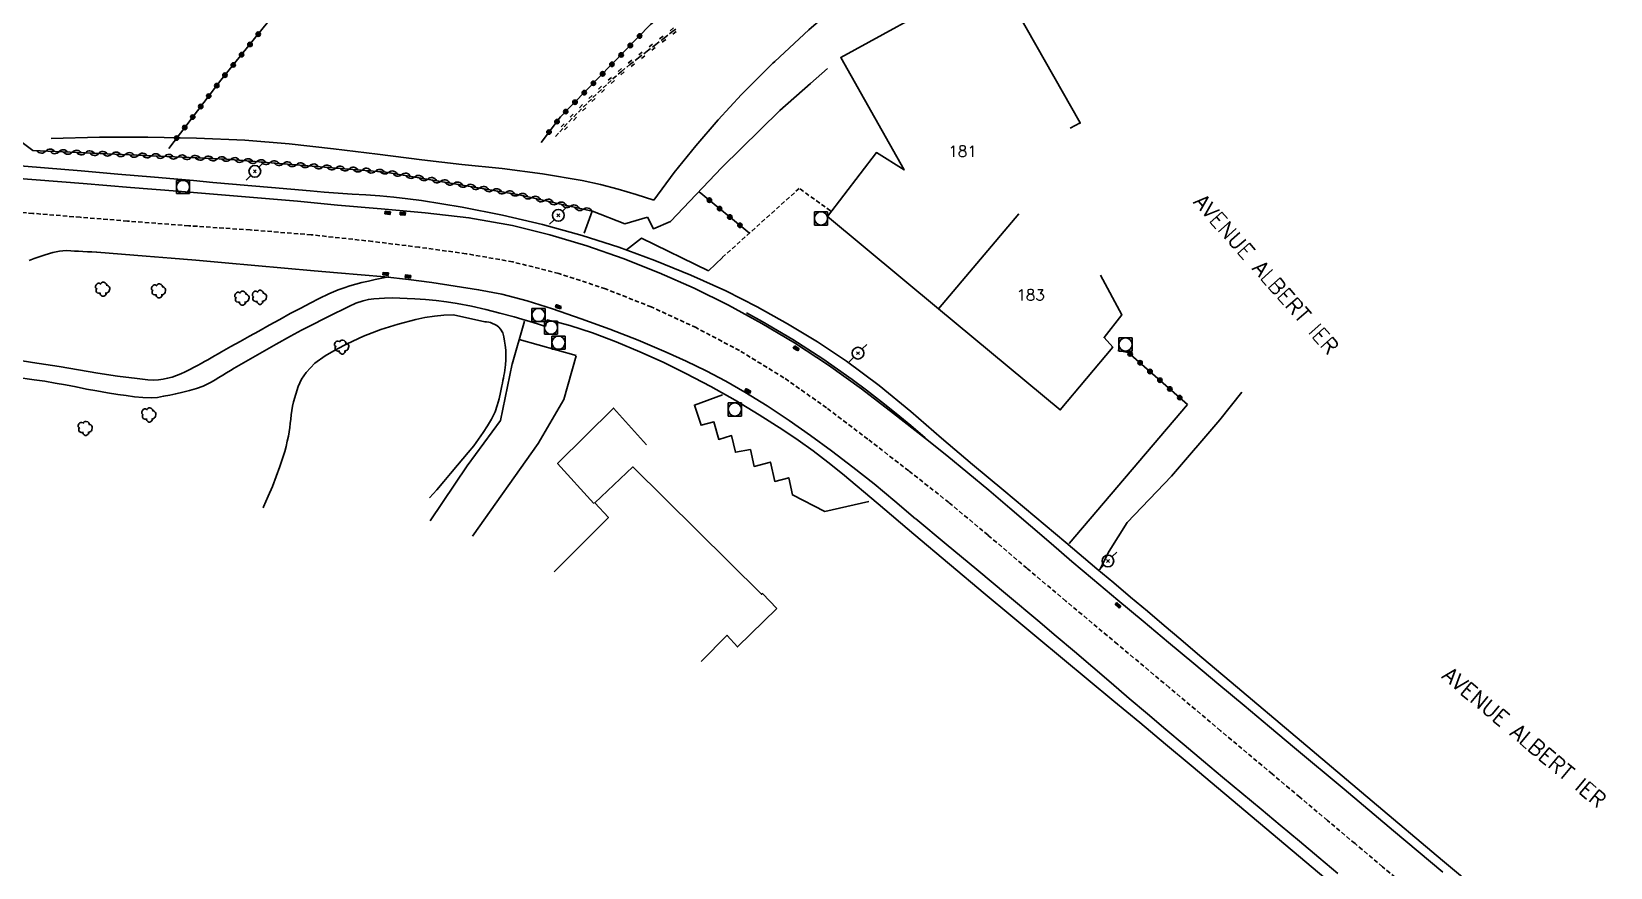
# Model space of a CAD drawing. Header units: millimetres. Extents: x 159000 to 160002, y 156999 to 158000.
# Drawn here: x 159365.5 to 159544.7, y 157510.3 to 157605.2 of the extents above; entities that cross this region are included whole.
import ezdxf
from ezdxf.enums import TextEntityAlignment as Align

# ---------------------------------------------------------------- set-up
doc = ezdxf.new("R2010")
doc.units = ezdxf.units.MM
doc.linetypes.add('DASHED', pattern=[0.75, 0.5, -0.25])
doc.layers.get('0').update_dxf_attribs({"linetype": 'CONTINUOUS'})
for name, color, linetype in [('W0001', 6, 'DASHED'), ('W0006', 2, 'CONTINUOUS'), ('W0008', 7, 'CONTINUOUS'), ('W0010', 4, 'CONTINUOUS'), ('W0017', 7, 'CONTINUOUS'), ('W0051', 7, 'CONTINUOUS'), ('W0101', 7, 'CONTINUOUS'), ('W0112', 1, 'DASHED'), ('W0120', 7, 'CONTINUOUS'), ('W0211', 2, 'CONTINUOUS'), ('W0220', 5, 'DASHED'), ('W0300', 7, 'CONTINUOUS'), ('W0310', 3, 'CONTINUOUS'), ('W0323', 7, 'CONTINUOUS'), ('W0401', 7, 'CONTINUOUS'), ('W0420', 7, 'CONTINUOUS'), ('W0473', 7, 'CONTINUOUS'), ('W0989', 7, 'CONTINUOUS'), ('W0991', 7, 'CONTINUOUS'), ('W1102', 7, 'CONTINUOUS')]:
    doc.layers.add(name, color=color, linetype=linetype)
doc.styles.get("Standard").update_dxf_attribs({"font": 'romans.shx', "width": 0.85})

# ---------------------------------------------------------------- blocks, each defined once
blk = doc.blocks.new('T473')
for p, q in [((-0.166667, 0.166667), (0.166667, -0.166667)), ((-0.166667, -0.166667), (0.166667, 0.166667)), ((0.500001, 0.500001), (1.000002, 1.000002)), ((-1.000002, -1.000002), (-0.500001, -0.500001))]:
    blk.add_line(p, q)
blk.add_ellipse((0, 0), major_axis=(0.471405, 0.471405), ratio=1, start_param=5.4977871438, end_param=11.780972451)
blk = doc.blocks.new('T401')
for p, q in [((-0.3, 0.3), (0, 0.3)), ((-0.3, -0.25), (-0.3, 0.3)), ((-0.3, 0.15), (0, 0.15)), ((-0.3, 0), (0, 0)), ((0, 0.3), (0, -0.25)), ((-0.3, -0.15), (0, -0.15)), ((-0.3, -0.25), (-0.3, -0.3)), ((-0.3, -0.3), (0, -0.3)), ((0, -0.3), (0, -0.25))]:
    blk.add_line(p, q)
blk = doc.blocks.new('T420')
for p, q in [((0.75, 0.75), (-0.75, 0.75)), ((-0.75, 0.75), (-0.75, -0.75)), ((0.75, 0.75), (0.75, -0.75)), ((0.75, -0.75), (-0.75, -0.75))]:
    blk.add_line(p, q)
blk.add_ellipse((0, 0), major_axis=(-0.53, 0.53), ratio=1, start_param=3.926991, end_param=10.210176)
blk = doc.blocks.new('T300')
for p, q in [((-0.8, 0.51), (-0.86, 0.34)), ((-0.86, 0.34), (-0.86, 0.17)), ((-0.86, 0.17), (-0.74, 0.06)), ((-0.69, 0.63), (-0.8, 0.51)), ((-0.8, -0.06), (-0.74, 0.06)), ((-0.74, 0.06), (-0.69, 0.11)), ((-0.57, 0.69), (-0.69, 0.63)), ((-0.46, 0.69), (-0.57, 0.69)), ((-0.29, 0.63), (-0.46, 0.69)), ((-0.29, 0.63), (-0.17, 0.74)), ((-0.23, 0.57), (-0.29, 0.63)), ((-0.17, 0.74), (-0.06, 0.8)), ((-0.06, 0.8), (0.06, 0.8)), ((0.06, 0.8), (0.23, 0.74)), ((0.23, 0.74), (0.34, 0.63)), ((0.34, 0.63), (0.4, 0.51)), ((0.46, 0.46), (0.34, 0.46)), ((0.4, 0.51), (0.4, 0.46)), ((0.57, 0.4), (0.46, 0.46)), ((0.57, 0.4), (0.69, 0.29)), ((0.69, 0.29), (0.74, 0.17)), ((0.74, 0.06), (0.69, -0.17)), ((0.74, 0.17), (0.74, 0.06)), ((-0.8, -0.17), (-0.8, -0.06)), ((-0.8, -0.23), (-0.8, -0.17)), ((-0.74, -0.34), (-0.8, -0.23)), ((-0.69, -0.4), (-0.74, -0.34)), ((-0.51, -0.46), (-0.69, -0.4)), ((-0.4, -0.46), (-0.51, -0.46)), ((-0.4, -0.46), (-0.34, -0.46)), ((-0.34, -0.46), (-0.34, -0.4)), ((-0.34, -0.51), (-0.34, -0.46)), ((-0.29, -0.63), (-0.34, -0.51)), ((-0.17, -0.74), (-0.29, -0.63)), ((-0.06, -0.8), (-0.17, -0.74)), ((0.06, -0.8), (-0.06, -0.8)), ((0.17, -0.74), (0.06, -0.8)), ((0.23, -0.69), (0.17, -0.74)), ((0.29, -0.46), (0.23, -0.46)), ((0.29, -0.63), (0.23, -0.69)), ((0.46, -0.4), (0.29, -0.46)), ((0.34, -0.51), (0.29, -0.63)), ((0.34, -0.51), (0.34, -0.46)), ((0.57, -0.34), (0.46, -0.4)), ((0.63, -0.29), (0.57, -0.34)), ((0.69, -0.17), (0.63, -0.29))]:
    blk.add_line(p, q)
blk = doc.blocks.new('t310o')
at = {"color": 0, "linetype": 'Continuous'}
for centre, start, end in [((-0.5, 0.38), 216.8699, 323.1304), ((0.5, -0.37), 36.8699, 143.1303)]:
    blk.add_arc(centre, 0.625, start, end, dxfattribs=at)
blk = doc.blocks.new('t323o')
at = {"color": 0, "linetype": 'Continuous'}
for radius in [0.25, 0.15]:
    blk.add_circle((0, 0), radius, dxfattribs=at)
blk = doc.blocks.new('t220o')
at = {"color": 0, "linetype": 'Continuous'}
for p, q in [((-0.25, 0.25), (0.25, 0.25)), ((-0.25, -0.25), (0.25, -0.25))]:
    blk.add_line(p, q, dxfattribs=at)

msp = doc.modelspace()

# ---------------------------------------------------------------- linework, layer by layer
at = {"layer": 'W0001'}
msp.add_lwpolyline([(159522.01, 157507.73), (159518.87, 157510.37), (159515.74, 157513), (159512.6, 157515.64), (159509.47, 157518.27), (159506.33, 157520.91), (159500.48, 157525.82), (159494.63, 157530.74), (159488.77, 157535.65), (159482.91, 157540.55), (159478.48, 157544.28), (159474.07, 157548.04), (159469.62, 157551.75), (159465.08, 157555.35), (159460.42, 157558.94), (159455.73, 157562.51), (159450.9, 157565.92), (159445.86, 157569), (159440.92, 157571.61), (159435.84, 157573.96), (159430.64, 157576.02), (159425.33, 157577.77), (159420.11, 157579.08), (159414.81, 157580.01), (159409.49, 157580.74), (159404.18, 157581.4), (159397.24, 157582.16), (159390.29, 157582.71), (159383.32, 157583.19), (159376.37, 157583.72), (159371.01, 157584.15), (159365.64, 157584.59), (159360.28, 157585.02)], dxfattribs=at)
at = {"layer": 'W0006'}
for points in [[(159427.33, 157568.43), (159420.84, 157570.25)], [(159427.33, 157568.42), (159425.92, 157563.45), (159422.98, 157558.45), (159415.53, 157547.91)], [(159435.31, 157558.3), (159431.55, 157562.48), (159425.2, 157556.18), (159429.3, 157551.65)], [(159443.94, 157563.96), (159440.74, 157562.82), (159441.5, 157560.53), (159442.96, 157560.9), (159443.5, 157558.91), (159444.95, 157559.34), (159445.4, 157557.45), (159447.1, 157557.76), (159447.51, 157555.84), (159449.36, 157556.34), (159449.86, 157554.14), (159451.44, 157554.55), (159451.86, 157552.61), (159455.55, 157550.74), (159460.54, 157551.86)]]:
    msp.add_lwpolyline(points, dxfattribs=at)
at = {"layer": 'W0008'}
for points in [[(159365.2, 157579.22), (159365.77, 157579.47), (159366.34, 157579.67), (159366.93, 157579.86), (159367.52, 157580.02), (159367.89, 157580.13), (159368.27, 157580.22), (159368.65, 157580.29), (159369.04, 157580.34), (159369.48, 157580.36), (159369.93, 157580.34), (159370.37, 157580.31), (159370.8, 157580.29), (159371.32, 157580.26), (159371.83, 157580.24), (159372.34, 157580.22), (159372.86, 157580.2)], [(159372.89, 157580.17), (159375.7, 157579.95), (159378.51, 157579.73), (159381.32, 157579.49), (159384.12, 157579.26), (159387.48, 157578.97), (159390.83, 157578.66), (159394.19, 157578.36), (159397.55, 157578.05), (159400.23, 157577.83), (159402.91, 157577.61), (159405.59, 157577.38), (159408.27, 157577.08), (159410.93, 157576.73), (159413.59, 157576.34), (159416.24, 157575.91), (159418.88, 157575.43)]]:
    msp.add_lwpolyline(points, dxfattribs=at)
at = {"layer": 'W0010'}
msp.add_lwpolyline([(159446.66, 157573.31), (159448.42, 157572.32), (159450.17, 157571.3), (159451.9, 157570.25), (159453.61, 157569.16), (159455.3, 157568.05), (159456.98, 157566.9), (159458.64, 157565.72), (159460.27, 157564.51), (159461.97, 157563.2), (159463.65, 157561.86), (159465.29, 157560.49), (159466.92, 157559.09)], dxfattribs=at)
at = {"layer": 'W0017'}
for points in [[(159453.91, 157599.35), (159455.85, 157601.06)], [(159438.02, 157583.66), (159443.86, 157589.8), (159450.44, 157596.29), (159453.91, 157599.35)], [(159428.21, 157582.33), (159429.12, 157584.84)], [(159429.15, 157584.84), (159432.83, 157583.41), (159435.41, 157584.15)], [(159435.41, 157584.15), (159436.09, 157582.84), (159438.02, 157583.66)], [(159442.34, 157578.07), (159434.72, 157581.78), (159433.04, 157580.46)], [(159443.94, 157579.57), (159442.34, 157578.07)], [(159420.04, 157567.48), (159421.45, 157572.34)], [(159418.74, 157561.07), (159420.04, 157567.51)], [(159486.76, 157544.14), (159487.81, 157546.23), (159489.86, 157549.46), (159494.92, 157554.75), (159500.4, 157561.12), (159502.88, 157564.29)], [(159483.27, 157547.1), (159496.71, 157562.89)], [(159410.74, 157549.67), (159414.92, 157555.9), (159418.74, 157561.07)]]:
    msp.add_lwpolyline(points, dxfattribs=at)
at = {"layer": 'W0051'}
for points in [[(159533.71, 157504.37), (159525.68, 157511.08), (159517.67, 157517.82), (159509.68, 157524.58), (159501.68, 157531.33), (159499.78, 157532.94), (159497.87, 157534.56), (159495.97, 157536.17), (159494.06, 157537.79), (159492.16, 157539.4), (159490.25, 157541.01), (159488.35, 157542.62), (159486.44, 157544.23), (159482.91, 157547.2), (159479.39, 157550.17), (159475.86, 157553.12), (159472.32, 157556.07), (159468.79, 157559.06), (159465.29, 157562.08), (159461.72, 157565.03), (159458, 157567.8), (159454.7, 157570), (159451.31, 157572.06), (159447.85, 157573.99), (159444.31, 157575.78), (159440.32, 157577.59), (159436.26, 157579.25), (159432.15, 157580.75), (159427.98, 157582.08), (159423.48, 157583.33), (159418.94, 157584.38), (159414.36, 157585.28), (159409.77, 157586.04), (159408.19, 157586.25), (159406.62, 157586.43), (159405.04, 157586.57), (159403.45, 157586.69), (159401.87, 157586.79), (159400.29, 157586.9), (159398.71, 157587.01), (159397.13, 157587.14), (159394.92, 157587.33), (159392.71, 157587.52), (159390.5, 157587.72), (159388.29, 157587.92), (159386.07, 157588.11), (159383.86, 157588.31), (159381.65, 157588.5), (159379.44, 157588.7), (159375.28, 157589.06), (159371.12, 157589.42), (159366.96, 157589.78), (159362.8, 157590.12)], [(159525.72, 157509.75), (159520.11, 157514.46), (159514.5, 157519.17), (159508.88, 157523.88), (159506.02, 157526.28), (159503.15, 157528.68), (159500.28, 157531.07), (159497.42, 157533.47), (159494.55, 157535.86), (159491.68, 157538.26), (159488.82, 157540.66), (159485.95, 157543.06), (159483.59, 157545.06), (159481.23, 157547.08), (159478.88, 157549.1), (159476.53, 157551.12), (159474.16, 157553.13), (159471.79, 157555.13), (159469.39, 157557.1), (159466.96, 157559.03), (159463.34, 157561.86), (159459.69, 157564.66), (159455.96, 157567.35), (159452.11, 157569.88), (159448.39, 157572.09), (159444.59, 157574.17), (159440.7, 157576.09), (159436.74, 157577.84), (159432.66, 157579.45), (159428.53, 157580.9), (159424.33, 157582.16), (159420.07, 157583.21), (159415.14, 157584.09), (159410.17, 157584.66), (159405.19, 157585.09), (159400.23, 157585.54), (159395.69, 157585.97), (159391.14, 157586.36), (159386.6, 157586.73), (159382.05, 157587.1), (159376.7, 157587.54), (159371.34, 157587.97), (159365.99, 157588.39), (159360.63, 157588.81)], [(159362.56, 157568.15), (159365.58, 157567.67), (159368.6, 157567.19), (159370.81, 157566.82), (159373.02, 157566.45), (159375.24, 157566.09), (159377.46, 157565.82), (159378.07, 157565.75), (159378.67, 157565.69), (159379.28, 157565.65), (159379.89, 157565.68), (159380.41, 157565.75), (159380.92, 157565.86), (159381.43, 157566), (159381.92, 157566.16), (159382.44, 157566.36), (159382.94, 157566.6), (159383.44, 157566.85), (159383.93, 157567.11), (159384.33, 157567.31), (159384.72, 157567.53), (159385.11, 157567.75), (159385.5, 157567.97), (159385.88, 157568.2), (159386.27, 157568.42), (159386.66, 157568.64), (159387.04, 157568.86), (159388.1, 157569.46), (159389.16, 157570.05), (159390.22, 157570.63), (159391.28, 157571.22), (159392.47, 157571.88), (159393.66, 157572.55), (159394.86, 157573.2), (159396.07, 157573.84), (159397.11, 157574.39), (159398.15, 157574.93), (159399.22, 157575.45), (159400.3, 157575.91), (159400.96, 157576.15), (159401.63, 157576.35), (159402.31, 157576.54), (159402.99, 157576.72), (159403.74, 157576.9), (159404.5, 157577.08), (159405.26, 157577.24), (159406.03, 157577.38)], [(159418.88, 157575.43), (159420.33, 157575.05), (159421.76, 157574.65), (159423.19, 157574.21), (159424.61, 157573.75), (159427.87, 157572.62), (159431.12, 157571.44), (159434.34, 157570.18), (159437.52, 157568.83), (159439.81, 157567.79), (159442.06, 157566.69), (159444.29, 157565.53), (159446.48, 157564.29), (159449.01, 157562.72), (159451.48, 157561.07), (159453.91, 157559.35), (159456.3, 157557.6), (159458.74, 157555.75), (159461.15, 157553.85), (159463.51, 157551.9), (159465.83, 157549.91)], [(159363.69, 157565.98), (159365.78, 157565.7), (159366.97, 157565.52), (159368.16, 157565.32), (159369.35, 157565.1), (159370.53, 157564.87), (159371.72, 157564.64), (159372.91, 157564.42), (159374.1, 157564.21), (159375.29, 157564.03), (159376.23, 157563.89), (159377.17, 157563.75), (159378.12, 157563.66), (159379.07, 157563.64), (159379.78, 157563.69), (159380.48, 157563.81), (159381.17, 157563.95), (159381.85, 157564.11), (159382.64, 157564.29), (159383.42, 157564.47), (159384.2, 157564.7), (159384.96, 157564.98), (159385.43, 157565.19), (159385.88, 157565.42), (159386.32, 157565.67), (159386.76, 157565.94), (159387.19, 157566.21), (159387.61, 157566.48), (159388.05, 157566.74), (159388.48, 157567), (159390.07, 157567.92), (159391.66, 157568.84), (159393.26, 157569.75), (159394.87, 157570.64), (159396.13, 157571.31), (159397.41, 157571.97), (159398.68, 157572.62), (159399.97, 157573.25), (159400.74, 157573.64), (159401.51, 157574.03), (159402.3, 157574.39), (159403.12, 157574.67), (159403.72, 157574.81), (159404.34, 157574.89), (159404.95, 157574.94), (159405.57, 157574.97), (159406.43, 157574.99), (159407.29, 157574.97), (159408.14, 157574.93), (159409, 157574.87), (159410.21, 157574.79), (159411.41, 157574.68), (159412.61, 157574.55), (159413.8, 157574.37), (159415.43, 157574.05), (159417.05, 157573.67), (159418.66, 157573.25), (159420.26, 157572.82), (159421.16, 157572.57), (159422.05, 157572.31), (159422.94, 157572.04), (159423.82, 157571.75)], [(159423.82, 157571.75), (159424.01, 157572.49)], [(159424.01, 157572.49), (159425.31, 157572.19), (159426.61, 157571.84), (159427.89, 157571.45), (159429.16, 157571.02), (159431.87, 157570), (159434.54, 157568.88), (159437.18, 157567.69), (159439.77, 157566.42), (159442.59, 157564.93), (159445.36, 157563.37), (159448.08, 157561.72), (159450.76, 157560.01), (159452.51, 157558.82), (159454.22, 157557.6), (159455.9, 157556.32), (159457.55, 157555.01)], [(159457.55, 157555.01), (159461.59, 157551.58), (159465.64, 157548.16), (159469.7, 157544.75), (159473.76, 157541.34), (159476.67, 157538.9), (159479.6, 157536.46), (159482.52, 157534.03), (159485.45, 157531.6), (159488.37, 157529.17), (159491.3, 157526.74), (159494.22, 157524.3), (159497.14, 157521.86), (159500.97, 157518.65), (159504.79, 157515.43), (159508.62, 157512.21), (159512.44, 157508.99), (159516.26, 157505.76), (159520.08, 157502.54), (159523.9, 157499.31), (159527.72, 157496.09), (159535.32, 157489.68), (159542.92, 157483.27), (159550.53, 157476.86)], [(159465.86, 157549.91), (159469.33, 157547.03), (159472.8, 157544.14), (159476.27, 157541.24), (159479.72, 157538.34), (159481.81, 157536.58), (159483.89, 157534.81), (159485.96, 157533.05), (159488.04, 157531.27), (159490.11, 157529.5), (159492.19, 157527.73), (159494.27, 157525.97), (159496.35, 157524.21), (159498.53, 157522.38), (159500.71, 157520.55), (159502.89, 157518.72), (159505.07, 157516.9), (159507.25, 157515.08), (159509.43, 157513.26), (159511.62, 157511.43), (159513.8, 157509.61)]]:
    msp.add_lwpolyline(points, dxfattribs=at)
at = {"layer": 'W0101'}
for points in [[(159461.21, 157595.44), (159457.35, 157602.31), (159470.51, 157609.53), (159472.3, 157606.57), (159476.5, 157609.02), (159484.55, 157594.87), (159483.39, 157594.26)], [(159468.44, 157573.76), (159455.86, 157584.23), (159461.4, 157591.49), (159464.54, 157589.52), (159461.21, 157595.44)], [(159486.84, 157577.57), (159489.28, 157573.06), (159487.24, 157570.49), (159488.23, 157569.41), (159482.27, 157562.26), (159468.44, 157573.76)], [(159450.1, 157539.71), (159448.46, 157541.4), (159448.35, 157541.33), (159433.74, 157555.79), (159429.43, 157551.72), (159430.97, 157550.06), (159424.82, 157543.89)], [(159441.49, 157533.69), (159444.45, 157536.67), (159444.45, 157536.65), (159445.63, 157535.35), (159450.1, 157539.71)]]:
    msp.add_lwpolyline(points, dxfattribs=at)
at = {"layer": 'W0112'}
msp.add_lwpolyline([(159456.18, 157584.88), (159452.64, 157587.43), (159443.94, 157579.6)], dxfattribs=at)
at = {"layer": 'W0120'}
msp.add_lwpolyline([(159416.93, 157572.28), (159413.37, 157573.08)], dxfattribs=at)
at = {"layer": 'W0211'}
for points in [[(159413.37, 157573.08), (159412.29, 157573.03), (159411.22, 157572.92), (159410.15, 157572.75), (159409.1, 157572.53), (159407.1, 157572.01), (159405.12, 157571.39), (159403.18, 157570.65), (159401.3, 157569.77), (159400.05, 157569.12), (159398.82, 157568.41), (159397.65, 157567.56), (159396.64, 157566.53), (159396.13, 157565.76), (159395.75, 157564.91), (159395.47, 157564.04), (159395.23, 157563.17), (159395.11, 157562.69), (159395.02, 157562.2), (159394.95, 157561.72), (159394.9, 157561.23), (159394.85, 157560.74), (159394.79, 157560.25), (159394.73, 157559.77), (159394.64, 157559.28), (159394.52, 157558.7), (159394.38, 157558.12), (159394.23, 157557.55), (159394.06, 157556.98), (159393.68, 157555.83), (159393.27, 157554.7), (159392.83, 157553.58), (159392.36, 157552.46), (159391.81, 157551.26), (159391.76, 157551.16)], [(159410.68, 157552.28), (159411.48, 157553.2), (159412.27, 157554.12), (159413.06, 157555.05), (159413.85, 157555.99), (159414.46, 157556.72), (159415.07, 157557.44), (159415.68, 157558.18), (159416.24, 157558.95), (159416.76, 157559.69), (159417.25, 157560.44), (159417.71, 157561.22), (159418.1, 157562.04), (159418.36, 157562.76), (159418.56, 157563.51), (159418.72, 157564.26), (159418.87, 157565.01), (159418.94, 157565.3), (159419, 157565.59), (159419.06, 157565.89), (159419.11, 157566.18), (159419.16, 157566.48), (159419.21, 157566.78), (159419.25, 157567.08), (159419.28, 157567.38), (159419.31, 157567.94), (159419.33, 157568.5), (159419.32, 157569.06), (159419.26, 157569.62), (159419.19, 157570.08), (159419.11, 157570.55), (159418.97, 157571.02), (159418.74, 157571.44), (159418.55, 157571.66), (159418.32, 157571.84), (159418.07, 157571.98), (159417.81, 157572.1), (159417.6, 157572.18), (159417.38, 157572.24), (159417.15, 157572.27), (159416.93, 157572.28)]]:
    msp.add_lwpolyline(points, dxfattribs=at)
at = {"layer": 'W0220'}
msp.add_lwpolyline([(159424.95, 157593.32), (159426.52, 157595.03), (159428.15, 157596.7), (159429.82, 157598.33), (159431.53, 157599.9), (159432.47, 157600.71), (159433.42, 157601.5), (159434.39, 157602.27), (159435.37, 157603.02), (159436.35, 157603.77), (159437.33, 157604.52), (159438.3, 157605.29), (159438.61, 157605.53)], dxfattribs=at)
at = {"layer": 'W0300'}
for points in [[(159449.65, 157601.64), (159449.85, 157601.83), (159453.73, 157605.44), (159457.74, 157608.91), (159461.87, 157612.23)], [(159436.12, 157586.08), (159438.45, 157589.22), (159440.89, 157592.26), (159443.44, 157595.22), (159446.1, 157598.08), (159449.65, 157601.64)], [(159367.7, 157593.08), (159373.2, 157593.24), (159378.7, 157593.26), (159384.2, 157593.14), (159389.69, 157592.89), (159394.73, 157592.49), (159399.76, 157591.93), (159404.77, 157591.3), (159409.78, 157590.67), (159414.34, 157590.16), (159418.91, 157589.67), (159423.48, 157589.09), (159428.01, 157588.31), (159430.06, 157587.86), (159432.1, 157587.33), (159434.12, 157586.74), (159436.12, 157586.08)]]:
    msp.add_lwpolyline(points, dxfattribs=at)
at = {"layer": 'W0310'}
for points in [[(159363.75, 157595.89), (159363.32, 157593.48), (159365.61, 157591.73)], [(159365.61, 157591.73), (159387.62, 157590.75), (159405.67, 157589.29), (159420.65, 157586.75), (159429.12, 157584.84)]]:
    msp.add_lwpolyline(points, dxfattribs=at)
at = {"layer": 'W0323'}
for points in [[(159397.73, 157613.02), (159390.81, 157604.44), (159386.98, 157599.73), (159381.05, 157591.96)], [(159436.14, 157606.34), (159435.77, 157606.03), (159425.55, 157595.55), (159423.33, 157592.64)], [(159484.55, 157594.76), (159484.47, 157594.9)], [(159441.28, 157587.04), (159446.99, 157582.34)], [(159496.71, 157562.89), (159490, 157568.8), (159488.8, 157569.03)]]:
    msp.add_lwpolyline(points, dxfattribs=at)
at = {"layer": 'W1102'}
msp.add_lwpolyline([(159468.44, 157573.76), (159477.58, 157584.54)], dxfattribs=at)

# ---------------------------------------------------------------- block references
at = {"layer": 'W0220'}
for p, rotation in [((159438.33, 157605.3), 39.0632153760312), ((159435.95, 157603.47), 37.33737471289071), ((159437.14, 157604.38), 37.53348417545747), ((159433.58, 157601.63), 38.34592671075739), ((159434.76, 157602.55), 37.60832172573456), ((159432.42, 157600.68), 40.95533920066167), ((159430.19, 157598.67), 42.58747302465592), ((159431.3, 157599.69), 42.58747302465592), ((159428.04, 157596.59), 45.81577495263156), ((159429.11, 157597.64), 44.20162366681048), ((159425.96, 157594.42), 47.42992688211029), ((159426.99, 157595.51), 45.81577495263156)]:
    msp.add_blockref('t220o', p, dxfattribs=dict(at, rotation=rotation))
at = {"layer": 'W0300'}
for p in [(159373.61, 157575.97), (159379.96, 157575.78), (159389.43, 157574.95), (159391.41, 157575.05), (159400.75, 157569.4), (159378.86, 157561.69), (159371.64, 157560.16)]:
    msp.add_blockref('T300', p, dxfattribs=at)
at = {"layer": 'W0310'}
for p, rotation in [((159367.11, 157591.66), 357.4534060255057), ((159368.6, 157591.59), 357.4534060255057), ((159370.1, 157591.53), 357.4534060255057), ((159371.6, 157591.46), 357.4534060255057), ((159373.1, 157591.39), 357.4534060255057), ((159374.6, 157591.33), 357.4534060255057), ((159376.1, 157591.26), 357.4534060255057), ((159377.6, 157591.19), 357.4534060255057), ((159379.09, 157591.13), 357.4534060255057), ((159380.59, 157591.06), 357.4534060255057), ((159382.09, 157590.99), 357.4534060255057), ((159383.59, 157590.93), 357.4534060255057), ((159385.09, 157590.86), 357.4534060255057), ((159386.59, 157590.79), 357.4534060255057), ((159388.08, 157590.71), 355.3737390990727), ((159389.58, 157590.59), 355.3737390990727), ((159391.07, 157590.47), 355.3737390990727), ((159392.57, 157590.35), 355.3737390990727), ((159394.06, 157590.23), 355.3737390990727), ((159395.56, 157590.11), 355.3737390990727), ((159397.05, 157589.99), 355.3737390990727), ((159398.55, 157589.86), 355.3737390990727), ((159400.04, 157589.74), 355.3737390990727), ((159401.54, 157589.62), 355.3737390990727), ((159403.03, 157589.5), 355.3737390990727), ((159404.53, 157589.38), 355.3737390990727), ((159406.02, 157589.23), 350.3733381455223), ((159407.5, 157588.98), 350.3733381455223), ((159408.98, 157588.73), 350.3733381455223), ((159410.46, 157588.48), 350.3733381455223), ((159411.94, 157588.23), 350.3733381455223), ((159413.42, 157587.97), 350.3733381455223), ((159414.89, 157587.72), 350.3733381455223), ((159416.37, 157587.47), 350.3733381455223), ((159417.85, 157587.22), 350.3733381455223), ((159419.33, 157586.97), 350.3733381455223), ((159420.81, 157586.71), 347.3073924137408), ((159422.27, 157586.38), 347.3073924137408), ((159423.74, 157586.05), 347.3073924137408), ((159425.2, 157585.72), 347.3073924137408), ((159426.66, 157585.39), 347.3073924137408), ((159428.13, 157585.06), 347.3073924137408)]:
    msp.add_blockref('t310o', p, dxfattribs=dict(at, rotation=rotation))
at = {"layer": 'W0323'}
for p, rotation in [((159390.28, 157603.78), 230.8951563181922), ((159391.22, 157604.95), 231.1365256821974), ((159433.46, 157603.66), 225.7002807093419), ((159434.51, 157604.74), 225.7002807093419), ((159389.33, 157602.62), 230.8951563181922), ((159432.42, 157602.59), 225.7002807093419), ((159387.44, 157600.29), 230.8951563181922), ((159388.38, 157601.45), 230.8951563181922), ((159430.32, 157600.44), 225.7002807093419), ((159431.37, 157601.52), 225.7002807093419), ((159386.51, 157599.11), 232.644765145885), ((159428.23, 157598.3), 225.7002807093419), ((159429.27, 157599.37), 225.7002807093419), ((159384.69, 157596.73), 232.644765145885), ((159385.6, 157597.92), 232.644765145885), ((159427.18, 157597.22), 225.7002807093419), ((159383.78, 157595.53), 232.644765145885), ((159425.14, 157595.02), 232.6800711219707), ((159426.13, 157596.15), 225.7002807093419), ((159381.96, 157593.15), 232.644765145885), ((159382.87, 157594.34), 232.644765145885), ((159424.23, 157593.83), 232.6800711219707), ((159442.44, 157586.09), 320.5240194572974), ((159443.6, 157585.13), 320.5240194572974), ((159444.76, 157584.18), 320.5240194572974), ((159445.91, 157583.23), 320.5240194572974), ((159490.21, 157568.62), 138.6215992931976), ((159491.34, 157567.62), 138.6215992931976), ((159492.46, 157566.63), 138.6215992931976), ((159493.59, 157565.64), 138.6215992931976), ((159494.71, 157564.65), 138.6215992931976), ((159495.84, 157563.66), 138.6215992931976)]:
    msp.add_blockref('t323o', p, dxfattribs=dict(at, rotation=rotation))
at = {"layer": 'W0401'}
for p, rotation in [((159405.93, 157584.8), 85.21252848219598), ((159407.64, 157584.7), 85.15064696831567), ((159405.67, 157577.57), 264.4382017751371), ((159408.19, 157577.27), 263.0131442765165), ((159425.24, 157573.83), 251.2370238832008), ((159452.38, 157569.39), 57.92502116302459), ((159446.73, 157564.29), 239.2958997799159), ((159488.93, 157540.18), 50.05314618231485)]:
    msp.add_blockref('T401', p, dxfattribs=dict(at, rotation=rotation))
at = {"layer": 'W0420'}
for p in [(159382.68, 157587.59), (159455.11, 157584.02), (159423.04, 157573.04), (159424.46, 157571.61), (159425.3, 157569.9), (159489.68, 157569.7), (159445.33, 157562.32)]:
    msp.add_blockref('T420', p, dxfattribs=at)
at = {"layer": 'W0473'}
for p in [(159390.83, 157589.37), (159425.3, 157584.37), (159459.3, 157568.71), (159487.68, 157545.11)]:
    msp.add_blockref('T473', p, dxfattribs=at)

# ---------------------------------------------------------------- texts
at = {"layer": 'W0989'}
for rotation, p in [(311.478, (159497.32, 157585.82)), (320.0184, (159525.51, 157531.88))]:
    msp.add_text('AVENUE ALBERT IER', height=1.75, rotation=rotation, dxfattribs=at).set_placement(p)
at = {"layer": 'W0991'}
for s, p in [('181', (159471.18, 157591.65)), ('183', (159478.91, 157575.33))]:
    msp.add_text(s, height=1.25, dxfattribs=at).set_placement(p, align=Align.MIDDLE_CENTER)

doc.saveas('drawing.dxf')
